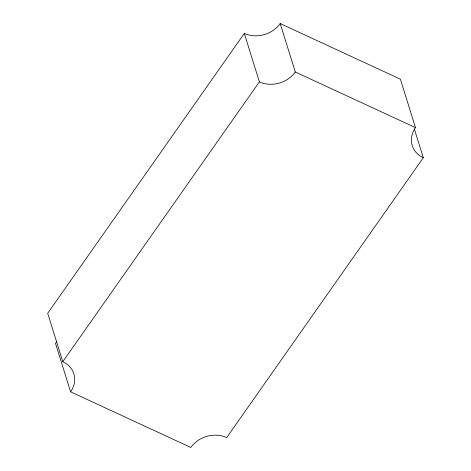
<?xml version="1.0" encoding="UTF-8"?>
<svg xmlns="http://www.w3.org/2000/svg" width="471" height="471" viewBox="0 0 471 471"><rect width="100%" height="100%" fill="white"/><g stroke="black" fill="none" stroke-linecap="round" stroke-linejoin="round"><path stroke-width="0.71" d="M244.308 33.423L47.695 313.274L62.784 361.716A26.335 21.984 -17.3 0 1 70.597 391.819L190.796 447.45A26.335 21.984 -17.3 0 1 226.692 437.577L423.305 157.726A26.335 21.984 -17.3 0 1 415.493 127.623L400.403 79.181L280.204 23.55A26.335 21.984 -17.3 0 1 244.308 33.423L259.391 81.866L62.784 361.716M259.391 81.866A26.335 21.984 -17.3 0 0 295.293 71.992L415.493 127.623M414.339 128.942L423.305 157.726M280.204 23.55L295.293 71.992M70.597 391.819L55.507 343.377A26.335 21.984 -17.3 0 0 56.991 340.992"/></g></svg>
